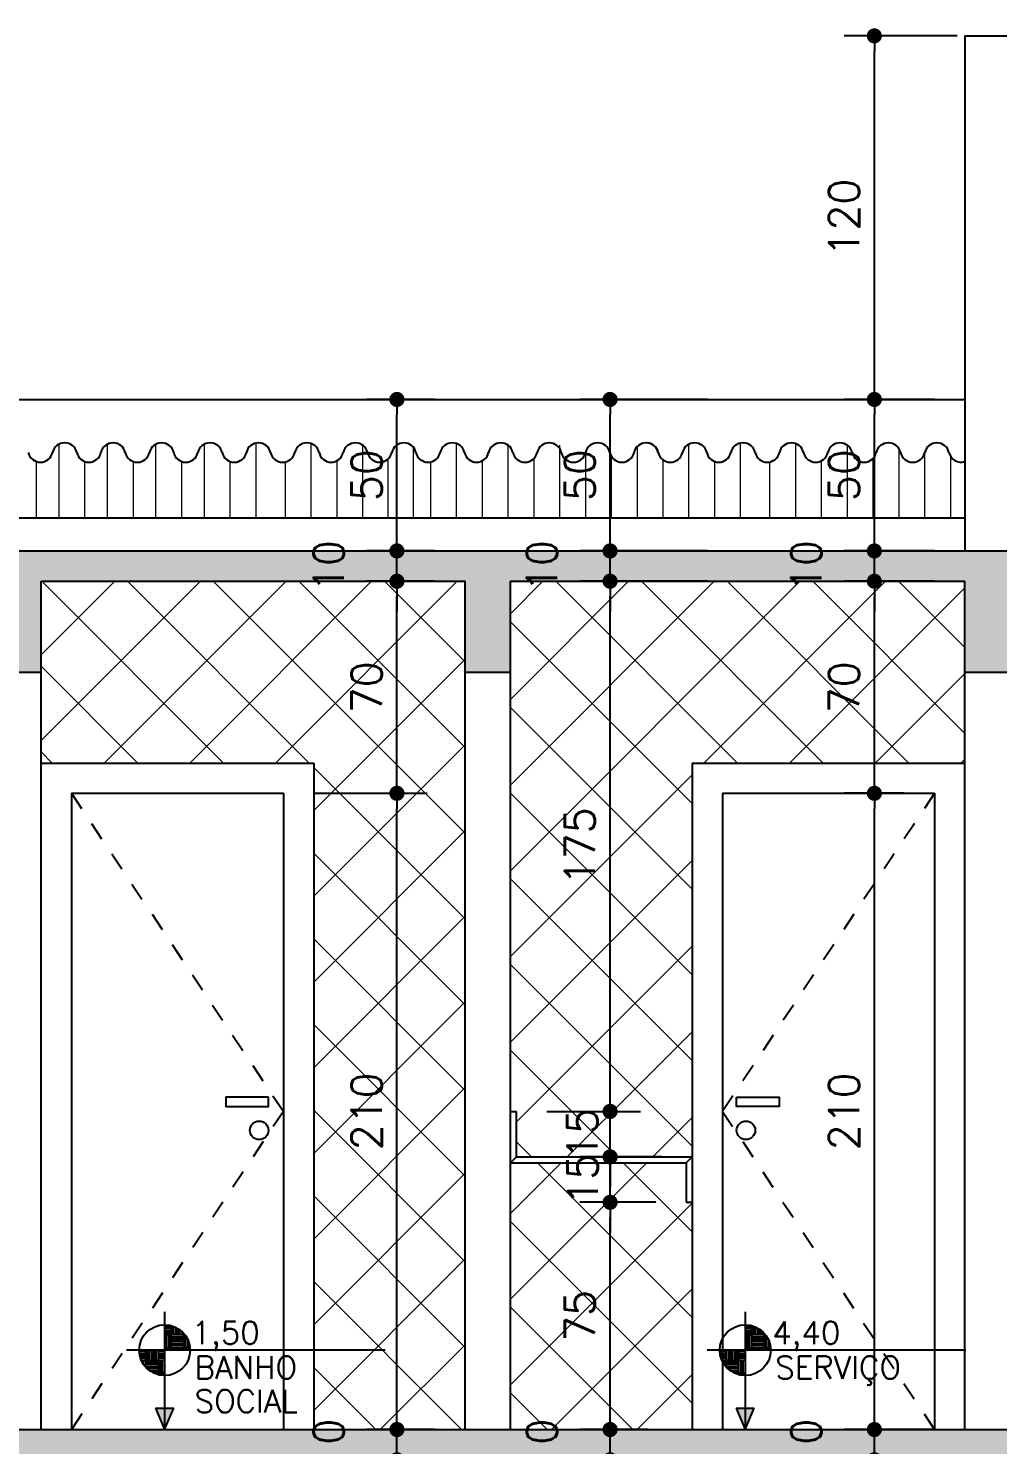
# Model space of a CAD drawing. Header units: inches. Extents: x 580771 to 672494, y 7715997 to 7829530.
# Drawn here: x 652888 to 653208.1, y 7718267 to 7718734.5 of the extents above; entities that cross this region are included whole.
import ezdxf

# ---------------------------------------------------------------- set-up
doc = ezdxf.new("R2010")
doc.units = ezdxf.units.IN
doc.header["$MEASUREMENT"] = 0
doc.header["$PDMODE"] = 2
doc.linetypes.add('CACHE', pattern=[0.24, 0.12, -0.12])
doc.layers.add('ARQ-01', color=1, linetype='Continuous', lineweight=13)
doc.layers.add('COTAS', color=7, linetype='Continuous', lineweight=0)
for name, color, linetype in [('BAN', 2, 'Continuous'), ('Block1', 1, 'Continuous'), ('NIVEL', 2, 'Continuous'), ('P01', 1, 'Continuous'), ('P06', 6, 'Continuous'), ('parede', 6, 'Continuous')]:
    doc.layers.add(name, color=color, linetype=linetype)
doc.styles.add('R80E50', font='romans.shx', dxfattribs={"height": 10})
doc.styles.add('ROMANS', font='romans', dxfattribs={"height": 0.2})
doc.dimstyles.new('ARQ50', dxfattribs={"dimscale": 50, "dimtxt": 10, "dimasz": 0.1, "dimexe": 0.2, "dimexo": 0.2, "dimgap": 0.1, "dimtad": 1, "dimdec": 0, "dimzin": 12, "dimdsep": 46, "dimtxsty": 'R80E50', "dimblk1": 'DOT', "dimblk2": 'DOT', "dimsah": 1, "dimcen": 0.4, "dimclrd": 15, "dimclre": 15, "dimclrt": 3, "dimadec": 0, "dimazin": 0, "dimtfac": 1, "dimtdec": 0, "dimtmove": 2, "dimatfit": 3, "dimldrblk": 'DOT', "dimfxl": 0.2, "dimtolj": 1, "dimtzin": 12, "dimarcsym": 0})
pattern_1 = [(50, (-17503.419, -35013.211), (14.345203652, -1.2550427), [1.5, -16.5]), (355, (-17503.419, -35013.211), (-2.775026672, 15.043842674), [1.2, -13.2]), (100.45144446, (-17502.223, -35013.316), (11.570176935, 13.78879982), [1.27480384, -14.02284224]), (46.1842, (-17503.419, -35009.211), (21.344826613, -3.310385616), [2.25, -24.75]), (96.6356355, (-17501.64, -35009.487), (18.693238913, 19.482372015), [1.91220684, -21.0342752]), (351.184164, (-17503.419, -35009.211), (18.6932389, 19.482372005), [1.8, -19.80000002]), (21, (-17501.419, -35010.211), (11.938141042, -8.052377813), [1.5, -16.5]), (326, (-17501.419, -35010.211), (4.866306638, 14.5030009), [1.2, -13.2]), (71.45144474, (-17500.424, -35010.882), (16.804447535, 6.450623056), [1.2748038, -14.02284224]), (37.5, (-17503.4187, -35013.2113), (0.2431971063, 6.6578770766), [0, -13.04, 0, -13.4, 0, -13.25]), (7.5, (-17503.419, -35013.211), (5.261390749, 7.8882342376), [0, -7.64, 0, -12.74, 0, -5.05]), (327.5, (-17507.8787, -35013.2113), (10.6764487234, -0.4510974347), [0, -5, 0, -15.6, 0, -20.7]), (317.5, (-17509.879, -35013.211), (11.663723387, 2.002099647), [0, -6.5, 0, -10.36, 0, -14.7])]
pattern_2 = [(45, (-17503.419, -35013.211), (-14.142135624, 14.142135624), []), (135, (-17503.419, -35013.211), (-14.142135624, -14.142135624), [])]

# ---------------------------------------------------------------- blocks, each defined once
blk = doc.blocks.new('*X32')
at = {"color": 0}
for p, q in [((-1683.05, 3892), (-1680, 3892)), ((-1683.05, 3891), (-1680, 3891)), ((-1683.05, 3890), (-1680, 3890)), ((-1683.05, 3889), (-1680, 3889)), ((-1683.05, 3888), (-1680, 3888)), ((-1683, 3882), (-1683, 3888)), ((-1682, 3882), (-1682, 3888)), ((-1681, 3882), (-1681, 3888)), ((-1680, 3888), (-1680, 3892.29)), ((-1680, 3882), (-1680, 3888)), ((-1680, 3888), (-1674, 3888)), ((-1680, 3887), (-1674, 3887)), ((-1679, 3888), (-1679, 3891.98)), ((-1678, 3888), (-1678, 3891.57)), ((-1677, 3888), (-1677, 3891.05)), ((-1676, 3888), (-1676, 3890.4)), ((-1675, 3888), (-1675, 3889.59)), ((-1674, 3888), (-1674, 3888.57)), ((-1674, 3882), (-1674, 3888)), ((-1674, 3888), (-1673.54, 3888)), ((-1673, 3882), (-1673, 3887.24)), ((-1692, 3876), (-1692, 3880.69)), ((-1691, 3876), (-1691, 3880.69)), ((-1690, 3876), (-1690, 3880.69)), ((-1689, 3876), (-1689, 3880.69)), ((-1688, 3876), (-1688, 3880.69)), ((-1687, 3876), (-1687, 3880.69)), ((-1686, 3876), (-1686, 3880.69)), ((-1683.05, 3882), (-1680, 3882)), ((-1683.05, 3881), (-1680, 3881)), ((-1680, 3886), (-1674, 3886)), ((-1680, 3885), (-1674, 3885)), ((-1680, 3884), (-1674, 3884)), ((-1680, 3883), (-1674, 3883)), ((-1680, 3880.69), (-1680, 3882)), ((-1680, 3882), (-1674, 3882)), ((-1679, 3880.69), (-1679, 3882)), ((-1678, 3880.69), (-1678, 3882)), ((-1677, 3880.69), (-1677, 3882)), ((-1676, 3880.69), (-1676, 3882)), ((-1675, 3880.69), (-1675, 3882)), ((-1674, 3880.69), (-1674, 3882)), ((-1674, 3882), (-1671.12, 3882)), ((-1674, 3881), (-1671.05, 3881)), ((-1672, 3882), (-1672, 3885.37)), ((-1695.03, 3880), (-1692, 3880)), ((-1694.93, 3879), (-1692, 3879)), ((-1694.74, 3878), (-1692, 3878)), ((-1694.47, 3877), (-1692, 3877)), ((-1694.1, 3876), (-1692, 3876)), ((-1694, 3875.78), (-1694, 3876)), ((-1693, 3873.98), (-1693, 3876)), ((-1692, 3872.69), (-1692, 3876)), ((-1692, 3876), (-1686, 3876)), ((-1692, 3875), (-1686, 3875)), ((-1692, 3874), (-1686, 3874)), ((-1686, 3880), (-1683.05, 3880)), ((-1686, 3879), (-1683.05, 3879)), ((-1686, 3878), (-1683.05, 3878)), ((-1686, 3877), (-1683.05, 3877)), ((-1686, 3870), (-1686, 3876)), ((-1686, 3876), (-1683.05, 3876)), ((-1685, 3870), (-1685, 3876)), ((-1684, 3870), (-1684, 3876)), ((-1692, 3873), (-1686, 3873)), ((-1691.33, 3872), (-1686, 3872)), ((-1690.13, 3871), (-1686, 3871)), ((-1688.51, 3870), (-1686, 3870)), ((-1688, 3869.76), (-1688, 3870)), ((-1687, 3869.36), (-1687, 3870)), ((-1686, 3869.06), (-1686, 3870)), ((-1686, 3870), (-1683.05, 3870)), ((-1685.77, 3869), (-1683.05, 3869))]:
    blk.add_line(p, q, dxfattribs=at)
blk = doc.blocks.new('nível corte')
at = {"layer": 'NIVEL', "color": 2, "linetype": 'Continuous'}
for p, q in [((172038.46, 10236.15), (172038.46, 10197.35)), ((172111.26, 10223.55), (172025.86, 10223.55)), ((172035.46, 10204.35), (172038.46, 10197.35)), ((172035.46, 10204.35), (172041.46, 10204.35)), ((172038.46, 10197.35), (172041.46, 10204.35))]:
    blk.add_line(p, q, dxfattribs=at)
blk.add_circle((172038.46, 10223.55), 8.4, dxfattribs=at)
blk.add_solid([(172035.46, 10204.35), (172038.46, 10197.35), (172041.46, 10204.35), (172038.46, 10197.35)], dxfattribs=at)
at = {"layer": 'NIVEL', "color": 1, "linetype": 'Continuous', "xscale": 0.7000000000116415, "yscale": 0.7000000000116415, "zscale": 0.7000000000116415}
blk.add_blockref('*X32', (173216.6, 7507.07), dxfattribs=at)
blk = doc.blocks.new('_DOT')
at = {"color": 0, "linetype": 'ByBlock'}
blk.add_line((-0.5, 0), (-1, 0), dxfattribs=at)
at = {"color": 0, "linetype": 'ByBlock', "const_width": 0.5}
blk.add_lwpolyline([(-0.25, 0, 1), (0.25, 0, 1)], format="xyb", close=True, dxfattribs=at)
blk = doc.blocks.new('*D417')
at = {"layer": 'Defpoints', "color": 0, "transparency": 16777216}
for p in [(653009.76, 7718271.97), (653032.27, 7718271.97), (653032.27, 7718261.97)]:
    blk.add_point(p, dxfattribs=at)
at = {"layer": 'parede', "color": 15, "lineweight": -2, "transparency": 16777216}
for p, q in [((653009.76, 7718276.97), (653009.76, 7718281.97)), ((653022.27, 7718271.97), (652999.76, 7718271.97)), ((653009.76, 7718261.97), (653009.76, 7718271.97)), ((653022.27, 7718261.97), (652999.76, 7718261.97)), ((653009.76, 7718256.97), (653009.76, 7718251.97))]:
    blk.add_line(p, q, dxfattribs=at)
at = {"layer": 'parede', "color": 15, "lineweight": -2, "transparency": 16777216, "xscale": 5, "yscale": 5, "zscale": 5}
for p, rotation in [((653009.76, 7718271.97), 270), ((653009.76, 7718261.97), 90)]:
    blk.add_blockref('_DOT', p, dxfattribs=dict(at, rotation=rotation))
at = {"layer": 'parede', "color": 3, "transparency": 16777216, "insert": (652987.26, 7718266.97), "char_height": 10, "attachment_point": 5, "rotation": 90, "style": 'R80E50'}
blk.add_mtext('\\A1;10', dxfattribs=at)
blk = doc.blocks.new('*D418')
at = {"layer": 'Defpoints', "color": 0, "transparency": 16777216}
for p in [(652972.27, 7718481.97), (653009.76, 7718481.97), (653032.27, 7718271.97)]:
    blk.add_point(p, dxfattribs=at)
at = {"layer": 'parede', "color": 15, "lineweight": -2, "transparency": 16777216}
for p, q in [((652982.27, 7718481.97), (653019.76, 7718481.97)), ((653009.76, 7718276.97), (653009.76, 7718476.97)), ((653022.27, 7718271.97), (652999.76, 7718271.97))]:
    blk.add_line(p, q, dxfattribs=at)
at = {"layer": 'parede', "color": 15, "lineweight": -2, "transparency": 16777216, "xscale": 5, "yscale": 5, "zscale": 5}
for p, rotation in [((653009.76, 7718481.97), 90), ((653009.76, 7718271.97), 270)]:
    blk.add_blockref('_DOT', p, dxfattribs=dict(at, rotation=rotation))
at = {"layer": 'parede', "color": 3, "transparency": 16777216, "insert": (652999.76, 7718376.97), "char_height": 10, "attachment_point": 5, "rotation": 90, "style": 'R80E50'}
blk.add_mtext('\\A1;210', dxfattribs=at)
blk = doc.blocks.new('*D419')
at = {"layer": 'Defpoints', "color": 0, "transparency": 16777216}
for p in [(653009.76, 7718551.97), (653032.27, 7718551.97), (652972.27, 7718481.97)]:
    blk.add_point(p, dxfattribs=at)
at = {"layer": 'parede', "color": 15, "lineweight": -2, "transparency": 16777216}
for p, q in [((653022.27, 7718551.97), (652999.76, 7718551.97)), ((653009.76, 7718486.97), (653009.76, 7718546.97)), ((652982.27, 7718481.97), (653019.76, 7718481.97))]:
    blk.add_line(p, q, dxfattribs=at)
at = {"layer": 'parede', "color": 15, "lineweight": -2, "transparency": 16777216, "xscale": 5, "yscale": 5, "zscale": 5}
for p, rotation in [((653009.76, 7718551.97), 90), ((653009.76, 7718481.97), 270)]:
    blk.add_blockref('_DOT', p, dxfattribs=dict(at, rotation=rotation))
at = {"layer": 'parede', "color": 3, "transparency": 16777216, "insert": (652999.76, 7718516.97), "char_height": 10, "attachment_point": 5, "rotation": 90, "style": 'R80E50'}
blk.add_mtext('\\A1;70', dxfattribs=at)
blk = doc.blocks.new('*D420')
at = {"layer": 'Defpoints', "color": 0, "transparency": 16777216}
for p in [(653009.76, 7718561.97), (653032.27, 7718561.97), (653032.27, 7718551.97)]:
    blk.add_point(p, dxfattribs=at)
at = {"layer": 'parede', "color": 15, "lineweight": -2, "transparency": 16777216}
for p, q in [((653009.76, 7718566.97), (653009.76, 7718571.97)), ((653022.27, 7718561.97), (652999.76, 7718561.97)), ((653009.76, 7718551.97), (653009.76, 7718561.97)), ((653022.27, 7718551.97), (652999.76, 7718551.97)), ((653009.76, 7718546.97), (653009.76, 7718541.97))]:
    blk.add_line(p, q, dxfattribs=at)
at = {"layer": 'parede', "color": 15, "lineweight": -2, "transparency": 16777216, "xscale": 5, "yscale": 5, "zscale": 5}
for p, rotation in [((653009.76, 7718561.97), 270), ((653009.76, 7718551.97), 90)]:
    blk.add_blockref('_DOT', p, dxfattribs=dict(at, rotation=rotation))
at = {"layer": 'parede', "color": 3, "transparency": 16777216, "insert": (652987.26, 7718556.97), "char_height": 10, "attachment_point": 5, "rotation": 90, "style": 'R80E50'}
blk.add_mtext('\\A1;10', dxfattribs=at)
blk = doc.blocks.new('*D421')
at = {"layer": 'Defpoints', "color": 0, "transparency": 16777216}
for p in [(653009.76, 7718611.97), (653032.27, 7718611.97), (653032.27, 7718561.97)]:
    blk.add_point(p, dxfattribs=at)
at = {"layer": 'parede', "color": 15, "lineweight": -2, "transparency": 16777216}
for p, q in [((653022.27, 7718611.97), (652999.76, 7718611.97)), ((653009.76, 7718566.97), (653009.76, 7718606.97)), ((653022.27, 7718561.97), (652999.76, 7718561.97))]:
    blk.add_line(p, q, dxfattribs=at)
at = {"layer": 'parede', "color": 15, "lineweight": -2, "transparency": 16777216, "xscale": 5, "yscale": 5, "zscale": 5}
for p, rotation in [((653009.76, 7718611.97), 90), ((653009.76, 7718561.97), 270)]:
    blk.add_blockref('_DOT', p, dxfattribs=dict(at, rotation=rotation))
at = {"layer": 'parede', "color": 3, "transparency": 16777216, "insert": (652999.76, 7718586.97), "char_height": 10, "attachment_point": 5, "rotation": 90, "style": 'R80E50'}
blk.add_mtext('\\A1;50', dxfattribs=at)
blk = doc.blocks.new('*D426')
at = {"layer": 'Defpoints', "color": 0, "transparency": 16777216}
for p in [(653080.15, 7718271.97), (653102.65, 7718271.97), (653102.65, 7718261.97)]:
    blk.add_point(p, dxfattribs=at)
at = {"layer": 'parede', "color": 15, "lineweight": -2, "transparency": 16777216}
for p, q in [((653080.15, 7718276.97), (653080.15, 7718281.97)), ((653092.65, 7718271.97), (653070.15, 7718271.97)), ((653080.15, 7718261.97), (653080.15, 7718271.97)), ((653092.65, 7718261.97), (653070.15, 7718261.97)), ((653080.15, 7718256.97), (653080.15, 7718251.97))]:
    blk.add_line(p, q, dxfattribs=at)
at = {"layer": 'parede', "color": 15, "lineweight": -2, "transparency": 16777216, "xscale": 5, "yscale": 5, "zscale": 5}
for p, rotation in [((653080.15, 7718271.97), 270), ((653080.15, 7718261.97), 90)]:
    blk.add_blockref('_DOT', p, dxfattribs=dict(at, rotation=rotation))
at = {"layer": 'parede', "color": 3, "transparency": 16777216, "insert": (653057.65, 7718266.97), "char_height": 10, "attachment_point": 5, "rotation": 90, "style": 'R80E50'}
blk.add_mtext('\\A1;10', dxfattribs=at)
blk = doc.blocks.new('*D427')
at = {"layer": 'Defpoints', "color": 0, "transparency": 16777216}
for p in [(653080.15, 7718346.97), (653105.27, 7718346.97), (653102.65, 7718271.97)]:
    blk.add_point(p, dxfattribs=at)
at = {"layer": 'parede', "color": 15, "lineweight": -2, "transparency": 16777216}
for p, q in [((653095.27, 7718346.97), (653070.15, 7718346.97)), ((653080.15, 7718276.97), (653080.15, 7718341.97)), ((653092.65, 7718271.97), (653070.15, 7718271.97))]:
    blk.add_line(p, q, dxfattribs=at)
at = {"layer": 'parede', "color": 15, "lineweight": -2, "transparency": 16777216, "xscale": 5, "yscale": 5, "zscale": 5}
for p, rotation in [((653080.15, 7718346.97), 90), ((653080.15, 7718271.97), 270)]:
    blk.add_blockref('_DOT', p, dxfattribs=dict(at, rotation=rotation))
at = {"layer": 'parede', "color": 3, "transparency": 16777216, "insert": (653070.15, 7718309.47), "char_height": 10, "attachment_point": 5, "rotation": 90, "style": 'R80E50'}
blk.add_mtext('\\A1;75', dxfattribs=at)
blk = doc.blocks.new('*D428')
at = {"layer": 'Defpoints', "color": 0, "transparency": 16777216}
for p in [(653080.15, 7718361.97), (653107.27, 7718361.97), (653105.27, 7718346.97)]:
    blk.add_point(p, dxfattribs=at)
at = {"layer": 'parede', "color": 15, "lineweight": -2, "transparency": 16777216}
for p, q in [((653080.15, 7718366.97), (653080.15, 7718371.97)), ((653097.27, 7718361.97), (653070.15, 7718361.97)), ((653080.15, 7718346.97), (653080.15, 7718361.97)), ((653095.27, 7718346.97), (653070.15, 7718346.97)), ((653080.15, 7718341.97), (653080.15, 7718336.97))]:
    blk.add_line(p, q, dxfattribs=at)
at = {"layer": 'parede', "color": 15, "lineweight": -2, "transparency": 16777216, "xscale": 5, "yscale": 5, "zscale": 5}
for p, rotation in [((653080.15, 7718361.97), 270), ((653080.15, 7718346.97), 90)]:
    blk.add_blockref('_DOT', p, dxfattribs=dict(at, rotation=rotation))
at = {"layer": 'parede', "color": 3, "transparency": 16777216, "insert": (653071.06, 7718354.47), "char_height": 10, "attachment_point": 5, "rotation": 90, "style": 'R80E50'}
blk.add_mtext('\\A1;15', dxfattribs=at)
blk = doc.blocks.new('*D429')
at = {"layer": 'Defpoints', "color": 0, "transparency": 16777216}
for p in [(653049.27, 7718376.97), (653080.15, 7718376.97), (653107.27, 7718361.97)]:
    blk.add_point(p, dxfattribs=at)
at = {"layer": 'parede', "color": 15, "lineweight": -2, "transparency": 16777216}
for p, q in [((653080.15, 7718381.97), (653080.15, 7718386.97)), ((653059.27, 7718376.97), (653090.15, 7718376.97)), ((653080.15, 7718361.97), (653080.15, 7718376.97)), ((653097.27, 7718361.97), (653070.15, 7718361.97)), ((653080.15, 7718356.97), (653080.15, 7718351.97))]:
    blk.add_line(p, q, dxfattribs=at)
at = {"layer": 'parede', "color": 15, "lineweight": -2, "transparency": 16777216, "xscale": 5, "yscale": 5, "zscale": 5}
for p, rotation in [((653080.15, 7718376.97), 270), ((653080.15, 7718361.97), 90)]:
    blk.add_blockref('_DOT', p, dxfattribs=dict(at, rotation=rotation))
at = {"layer": 'parede', "color": 3, "transparency": 16777216, "insert": (653070.98, 7718369.47), "char_height": 10, "attachment_point": 5, "rotation": 90, "style": 'R80E50'}
blk.add_mtext('\\A1;15', dxfattribs=at)
blk = doc.blocks.new('*D430')
at = {"layer": 'Defpoints', "color": 0, "transparency": 16777216}
for p in [(653080.15, 7718551.97), (653122.27, 7718551.97), (653049.27, 7718376.97)]:
    blk.add_point(p, dxfattribs=at)
at = {"layer": 'parede', "color": 15, "lineweight": -2, "transparency": 16777216}
for p, q in [((653112.27, 7718551.97), (653070.15, 7718551.97)), ((653080.15, 7718381.97), (653080.15, 7718546.97)), ((653059.27, 7718376.97), (653090.15, 7718376.97))]:
    blk.add_line(p, q, dxfattribs=at)
at = {"layer": 'parede', "color": 15, "lineweight": -2, "transparency": 16777216, "xscale": 5, "yscale": 5, "zscale": 5}
for p, rotation in [((653080.15, 7718551.97), 90), ((653080.15, 7718376.97), 270)]:
    blk.add_blockref('_DOT', p, dxfattribs=dict(at, rotation=rotation))
at = {"layer": 'parede', "color": 3, "transparency": 16777216, "insert": (653070.15, 7718464.47), "char_height": 10, "attachment_point": 5, "rotation": 90, "style": 'R80E50'}
blk.add_mtext('\\A1;175', dxfattribs=at)
blk = doc.blocks.new('*D431')
at = {"layer": 'Defpoints', "color": 0, "transparency": 16777216}
for p in [(653080.15, 7718561.97), (653122.27, 7718561.97), (653122.27, 7718551.97)]:
    blk.add_point(p, dxfattribs=at)
at = {"layer": 'parede', "color": 15, "lineweight": -2, "transparency": 16777216}
for p, q in [((653080.15, 7718566.97), (653080.15, 7718571.97)), ((653112.27, 7718561.97), (653070.15, 7718561.97)), ((653080.15, 7718551.97), (653080.15, 7718561.97)), ((653112.27, 7718551.97), (653070.15, 7718551.97)), ((653080.15, 7718546.97), (653080.15, 7718541.97))]:
    blk.add_line(p, q, dxfattribs=at)
at = {"layer": 'parede', "color": 15, "lineweight": -2, "transparency": 16777216, "xscale": 5, "yscale": 5, "zscale": 5}
for p, rotation in [((653080.15, 7718561.97), 270), ((653080.15, 7718551.97), 90)]:
    blk.add_blockref('_DOT', p, dxfattribs=dict(at, rotation=rotation))
at = {"layer": 'parede', "color": 3, "transparency": 16777216, "insert": (653057.65, 7718556.97), "char_height": 10, "attachment_point": 5, "rotation": 90, "style": 'R80E50'}
blk.add_mtext('\\A1;10', dxfattribs=at)
blk = doc.blocks.new('*D432')
at = {"layer": 'Defpoints', "color": 0, "transparency": 16777216}
for p in [(653080.15, 7718611.97), (653122.27, 7718611.97), (653122.27, 7718561.97)]:
    blk.add_point(p, dxfattribs=at)
at = {"layer": 'parede', "color": 15, "lineweight": -2, "transparency": 16777216}
for p, q in [((653112.27, 7718611.97), (653070.15, 7718611.97)), ((653080.15, 7718566.97), (653080.15, 7718606.97)), ((653112.27, 7718561.97), (653070.15, 7718561.97))]:
    blk.add_line(p, q, dxfattribs=at)
at = {"layer": 'parede', "color": 15, "lineweight": -2, "transparency": 16777216, "xscale": 5, "yscale": 5, "zscale": 5}
for p, rotation in [((653080.15, 7718611.97), 90), ((653080.15, 7718561.97), 270)]:
    blk.add_blockref('_DOT', p, dxfattribs=dict(at, rotation=rotation))
at = {"layer": 'parede', "color": 3, "transparency": 16777216, "insert": (653070.15, 7718586.97), "char_height": 10, "attachment_point": 5, "rotation": 90, "style": 'R80E50'}
blk.add_mtext('\\A1;50', dxfattribs=at)
blk = doc.blocks.new('*D435')
at = {"layer": 'Defpoints', "color": 0, "transparency": 16777216}
for p in [(653167.42, 7718271.97), (653197.27, 7718271.97), (653197.27, 7718261.97)]:
    blk.add_point(p, dxfattribs=at)
at = {"layer": 'parede', "color": 15, "lineweight": -2, "transparency": 16777216}
for p, q in [((653167.42, 7718276.97), (653167.42, 7718281.97)), ((653187.27, 7718271.97), (653157.42, 7718271.97)), ((653167.42, 7718261.97), (653167.42, 7718271.97)), ((653187.27, 7718261.97), (653157.42, 7718261.97)), ((653167.42, 7718256.97), (653167.42, 7718251.97))]:
    blk.add_line(p, q, dxfattribs=at)
at = {"layer": 'parede', "color": 15, "lineweight": -2, "transparency": 16777216, "xscale": 5, "yscale": 5, "zscale": 5}
for p, rotation in [((653167.42, 7718271.97), 270), ((653167.42, 7718261.97), 90)]:
    blk.add_blockref('_DOT', p, dxfattribs=dict(at, rotation=rotation))
at = {"layer": 'parede', "color": 3, "transparency": 16777216, "insert": (653144.92, 7718266.97), "char_height": 10, "attachment_point": 5, "rotation": 90, "style": 'R80E50'}
blk.add_mtext('\\A1;10', dxfattribs=at)
blk = doc.blocks.new('*D436')
at = {"layer": 'Defpoints', "color": 0, "transparency": 16777216}
for p in [(653167.42, 7718481.97), (653187.27, 7718481.97), (653197.27, 7718271.97)]:
    blk.add_point(p, dxfattribs=at)
at = {"layer": 'parede', "color": 15, "lineweight": -2, "transparency": 16777216}
for p, q in [((653177.27, 7718481.97), (653157.42, 7718481.97)), ((653167.42, 7718276.97), (653167.42, 7718476.97)), ((653187.27, 7718271.97), (653157.42, 7718271.97))]:
    blk.add_line(p, q, dxfattribs=at)
at = {"layer": 'parede', "color": 15, "lineweight": -2, "transparency": 16777216, "xscale": 5, "yscale": 5, "zscale": 5}
for p, rotation in [((653167.42, 7718481.97), 90), ((653167.42, 7718271.97), 270)]:
    blk.add_blockref('_DOT', p, dxfattribs=dict(at, rotation=rotation))
at = {"layer": 'parede', "color": 3, "transparency": 16777216, "insert": (653157.42, 7718376.97), "char_height": 10, "attachment_point": 5, "rotation": 90, "style": 'R80E50'}
blk.add_mtext('\\A1;210', dxfattribs=at)
blk = doc.blocks.new('*D437')
at = {"layer": 'Defpoints', "color": 0, "transparency": 16777216}
for p in [(653167.42, 7718551.97), (653197.27, 7718551.97), (653187.27, 7718481.97)]:
    blk.add_point(p, dxfattribs=at)
at = {"layer": 'parede', "color": 15, "lineweight": -2, "transparency": 16777216}
for p, q in [((653187.27, 7718551.97), (653157.42, 7718551.97)), ((653167.42, 7718486.97), (653167.42, 7718546.97)), ((653177.27, 7718481.97), (653157.42, 7718481.97))]:
    blk.add_line(p, q, dxfattribs=at)
at = {"layer": 'parede', "color": 15, "lineweight": -2, "transparency": 16777216, "xscale": 5, "yscale": 5, "zscale": 5}
for p, rotation in [((653167.42, 7718551.97), 90), ((653167.42, 7718481.97), 270)]:
    blk.add_blockref('_DOT', p, dxfattribs=dict(at, rotation=rotation))
at = {"layer": 'parede', "color": 3, "transparency": 16777216, "insert": (653157.42, 7718516.97), "char_height": 10, "attachment_point": 5, "rotation": 90, "style": 'R80E50'}
blk.add_mtext('\\A1;70', dxfattribs=at)
blk = doc.blocks.new('*D438')
at = {"layer": 'Defpoints', "color": 0, "transparency": 16777216}
for p in [(653167.42, 7718561.97), (653197.27, 7718561.97), (653197.27, 7718551.97)]:
    blk.add_point(p, dxfattribs=at)
at = {"layer": 'parede', "color": 15, "lineweight": -2, "transparency": 16777216}
for p, q in [((653167.42, 7718566.97), (653167.42, 7718571.97)), ((653187.27, 7718561.97), (653157.42, 7718561.97)), ((653167.42, 7718551.97), (653167.42, 7718561.97)), ((653187.27, 7718551.97), (653157.42, 7718551.97)), ((653167.42, 7718546.97), (653167.42, 7718541.97))]:
    blk.add_line(p, q, dxfattribs=at)
at = {"layer": 'parede', "color": 15, "lineweight": -2, "transparency": 16777216, "xscale": 5, "yscale": 5, "zscale": 5}
for p, rotation in [((653167.42, 7718561.97), 270), ((653167.42, 7718551.97), 90)]:
    blk.add_blockref('_DOT', p, dxfattribs=dict(at, rotation=rotation))
at = {"layer": 'parede', "color": 3, "transparency": 16777216, "insert": (653144.92, 7718556.97), "char_height": 10, "attachment_point": 5, "rotation": 90, "style": 'R80E50'}
blk.add_mtext('\\A1;10', dxfattribs=at)
blk = doc.blocks.new('*D439')
at = {"layer": 'Defpoints', "color": 0, "transparency": 16777216}
for p in [(653167.42, 7718611.97), (653197.27, 7718611.97), (653197.27, 7718561.97)]:
    blk.add_point(p, dxfattribs=at)
at = {"layer": 'parede', "color": 15, "lineweight": -2, "transparency": 16777216}
for p, q in [((653187.27, 7718611.97), (653157.42, 7718611.97)), ((653167.42, 7718566.97), (653167.42, 7718606.97)), ((653187.27, 7718561.97), (653157.42, 7718561.97))]:
    blk.add_line(p, q, dxfattribs=at)
at = {"layer": 'parede', "color": 15, "lineweight": -2, "transparency": 16777216, "xscale": 5, "yscale": 5, "zscale": 5}
for p, rotation in [((653167.42, 7718611.97), 90), ((653167.42, 7718561.97), 270)]:
    blk.add_blockref('_DOT', p, dxfattribs=dict(at, rotation=rotation))
at = {"layer": 'parede', "color": 3, "transparency": 16777216, "insert": (653157.42, 7718586.97), "char_height": 10, "attachment_point": 5, "rotation": 90, "style": 'R80E50'}
blk.add_mtext('\\A1;50', dxfattribs=at)
blk = doc.blocks.new('*D390')
at = {"layer": 'Defpoints', "color": 0, "transparency": 16777216}
for p in [(653167.42, 7718731.97), (653204.77, 7718731.97), (653197.27, 7718611.97)]:
    blk.add_point(p, dxfattribs=at)
at = {"layer": 'parede', "color": 15, "lineweight": -2, "transparency": 16777216}
for p, q in [((653194.77, 7718731.97), (653157.42, 7718731.97)), ((653167.42, 7718616.97), (653167.42, 7718726.97)), ((653187.27, 7718611.97), (653157.42, 7718611.97))]:
    blk.add_line(p, q, dxfattribs=at)
at = {"layer": 'parede', "color": 15, "lineweight": -2, "transparency": 16777216, "xscale": 5, "yscale": 5, "zscale": 5}
for p, rotation in [((653167.42, 7718731.97), 90), ((653167.42, 7718611.97), 270)]:
    blk.add_blockref('_DOT', p, dxfattribs=dict(at, rotation=rotation))
at = {"layer": 'parede', "color": 3, "transparency": 16777216, "insert": (653157.42, 7718671.97), "char_height": 10, "attachment_point": 5, "rotation": 90, "style": 'R80E50'}
blk.add_mtext('\\A1;120', dxfattribs=at)

msp = doc.modelspace()

# ---------------------------------------------------------------- hatches: boundary and pattern name
at = {"layer": 'ARQ-01'}
h = msp.add_hatch(dxfattribs=at)
h.set_pattern_fill('_USER', color=256, scale=20, angle=45, style=0, double=1, pattern_type=0)
h.set_pattern_definition(pattern_2)
h.paths.add_polyline_path([(653032.269, 7718551.969), (652892.269, 7718551.969), (652892.269, 7718491.969), (652982.269, 7718491.969), (652982.269, 7718271.969), (653032.269, 7718271.969)])
h.paths.add_polyline_path([(652994.761, 7718257.088), (652994.761, 7718276.85), (652979.761, 7718276.85), (652979.761, 7718257.088)], flags=9)
h.paths.add_polyline_path([(653007.261, 7718361.612), (653007.261, 7718392.326), (652992.261, 7718392.326), (652992.261, 7718361.612)], flags=24)
h.paths.add_polyline_path([(653007.261, 7718506.374), (653007.261, 7718527.564), (652992.261, 7718527.564), (652992.261, 7718506.374)], flags=24)
h.paths.add_polyline_path([(652994.761, 7718547.088), (652994.761, 7718566.85), (652979.761, 7718566.85), (652979.761, 7718547.088)], flags=9)
h = msp.add_hatch(dxfattribs=at)
h.set_pattern_fill('_USER', color=256, scale=20, angle=45, style=0, double=1, pattern_type=0)
h.set_pattern_definition(pattern_2)
h.paths.add_polyline_path([(653095.949, 7717999.778, -0.4142136), (653087.549, 7718008.178, -1), (653104.349, 7718008.178), (653107.269, 7718008.178), (653107.269, 7718056.969), (653105.269, 7718056.969), (653105.269, 7718069.969), (653047.269, 7718069.969), (653047.269, 7717981.969), (653095.949, 7717981.969), (653092.949, 7717988.969), (653095.949, 7717988.969)])
h.paths.add_polyline_path([(653197.269, 7718261.969), (653047.269, 7718261.969), (653047.269, 7718097.172), (653107.269, 7718092.386), (653107.269, 7718201.969), (653197.269, 7718201.969)])
h.paths.add_polyline_path([(653107.269, 7718092.386), (653047.269, 7718097.172), (653047.269, 7718086.969), (653049.269, 7718086.969), (653049.269, 7718071.969), (653107.269, 7718071.969)])
h.paths.add_polyline_path([(653107.269, 7718346.969), (653105.269, 7718346.969), (653105.269, 7718359.969), (653047.269, 7718359.969), (653047.269, 7718271.969), (653107.269, 7718271.969)])
h.paths.add_polyline_path([(653107.269, 7718491.969), (653197.269, 7718491.969), (653197.269, 7718551.969), (653047.269, 7718551.969), (653047.269, 7718376.969), (653049.269, 7718376.969), (653049.269, 7718361.969), (653107.269, 7718361.969)])
h.paths.add_polyline_path([(653077.648, 7718008.874), (653077.648, 7718030.064), (653062.648, 7718030.064), (653062.648, 7718008.874)], flags=24)
h.paths.add_polyline_path([(653079.54, 7718054.588), (653079.54, 7718074.35), (653064.54, 7718074.35), (653064.54, 7718054.588)], flags=9)
h.paths.add_polyline_path([(653104.751, 7718006.516), (653131.001, 7718006.516), (653131.001, 7718019.909), (653104.751, 7718019.909)], flags=9)
h.paths.add_polyline_path([(653077.648, 7718159.826), (653077.648, 7718189.112), (653062.648, 7718189.112), (653062.648, 7718159.826)], flags=24)
h.paths.add_polyline_path([(653065.148, 7718257.088), (653065.148, 7718276.85), (653050.148, 7718276.85), (653050.148, 7718257.088)], flags=9)
h.paths.add_polyline_path([(653164.92, 7718216.374), (653164.92, 7718237.564), (653149.92, 7718237.564), (653149.92, 7718216.374)], flags=24)
h.paths.add_polyline_path([(653152.42, 7718257.088), (653152.42, 7718276.85), (653137.42, 7718276.85), (653137.42, 7718257.088)], flags=9)
h.paths.add_polyline_path([(653079.989, 7718069.588), (653079.989, 7718089.35), (653064.989, 7718089.35), (653064.989, 7718069.588)], flags=9)
h.paths.add_polyline_path([(653077.648, 7718298.874), (653077.648, 7718320.064), (653062.648, 7718320.064), (653062.648, 7718298.874)], flags=24)
h.paths.add_polyline_path([(653078.563, 7718344.588), (653078.563, 7718364.35), (653063.563, 7718364.35), (653063.563, 7718344.588)], flags=9)
h.paths.add_polyline_path([(653078.484, 7718359.588), (653078.484, 7718379.35), (653063.484, 7718379.35), (653063.484, 7718359.588)], flags=9)
h.paths.add_polyline_path([(653077.648, 7718449.826), (653077.648, 7718479.112), (653062.648, 7718479.112), (653062.648, 7718449.826)], flags=24)
h.paths.add_polyline_path([(653065.148, 7718547.088), (653065.148, 7718566.85), (653050.148, 7718566.85), (653050.148, 7718547.088)], flags=9)
h.paths.add_polyline_path([(653164.92, 7718506.374), (653164.92, 7718527.564), (653149.92, 7718527.564), (653149.92, 7718506.374)], flags=24)
h.paths.add_polyline_path([(653152.42, 7718547.088), (653152.42, 7718566.85), (653137.42, 7718566.85), (653137.42, 7718547.088)], flags=9)
h = msp.add_hatch(dxfattribs=at)
h.set_pattern_fill('_USER', color=256, scale=20, angle=45, style=0, double=1, pattern_type=0)
h.set_pattern_definition(pattern_2)
h.paths.add_polyline_path([(653032.269, 7718261.969), (652892.269, 7718261.969), (652892.269, 7718201.969), (652982.269, 7718201.969), (652982.269, 7718102.357), (653032.269, 7718098.368)])
h.paths.add_polyline_path([(653032.269, 7718098.368), (652982.269, 7718102.357), (652982.269, 7717981.969), (653032.269, 7717981.969)])
h.paths.add_polyline_path([(653007.261, 7718216.374), (653007.261, 7718237.564), (652992.261, 7718237.564), (652992.261, 7718216.374)], flags=24)
h.paths.add_polyline_path([(652994.761, 7718257.088), (652994.761, 7718276.85), (652979.761, 7718276.85), (652979.761, 7718257.088)], flags=9)
h.paths.add_polyline_path([(653007.261, 7718071.612), (653007.261, 7718102.326), (652992.261, 7718102.326), (652992.261, 7718071.612)], flags=24)
at = {"layer": 'P01'}
h = msp.add_hatch(dxfattribs=at)
h.set_pattern_fill('AR-CONC', color=256, scale=2)
h.set_pattern_definition(pattern_1)
h.paths.add_polyline_path([(654892.269, 7718611.969), (654877.269, 7718611.969), (654877.269, 7718561.969), (651882.269, 7718561.969), (651882.269, 7718521.969), (651897.269, 7718521.969), (651897.269, 7718551.969), (652247.269, 7718551.969), (652247.269, 7718521.969), (652262.269, 7718521.969), (652262.269, 7718551.969), (652562.269, 7718551.969), (652562.269, 7718521.969), (652577.269, 7718521.969), (652577.269, 7718551.969), (652877.269, 7718551.969), (652877.269, 7718521.969), (652892.269, 7718521.969), (652892.269, 7718551.969), (653032.269, 7718551.969), (653032.269, 7718521.969), (653047.269, 7718521.969), (653047.269, 7718551.969), (653197.269, 7718551.969), (653197.269, 7718521.969), (653212.269, 7718521.969), (653212.269, 7718551.969), (654377.269, 7718551.969), (654377.269, 7718521.969), (654392.269, 7718521.969), (654392.269, 7718551.969), (654892.269, 7718551.969)])
h.paths.add_polyline_path([(652206.693, 7718547.088), (652206.693, 7718566.85), (652191.693, 7718566.85), (652191.693, 7718547.088)], flags=25)
h.paths.add_polyline_path([(652425.128, 7718547.088), (652425.128, 7718566.85), (652410.128, 7718566.85), (652410.128, 7718547.088)], flags=25)
h.paths.add_polyline_path([(652994.761, 7718547.088), (652994.761, 7718566.85), (652979.761, 7718566.85), (652979.761, 7718547.088)], flags=25)
h.paths.add_polyline_path([(653065.148, 7718547.088), (653065.148, 7718566.85), (653050.148, 7718566.85), (653050.148, 7718547.088)], flags=25)
h.paths.add_polyline_path([(653152.42, 7718547.088), (653152.42, 7718566.85), (653137.42, 7718566.85), (653137.42, 7718547.088)], flags=25)
h.paths.add_polyline_path([(653241.267, 7718547.088), (653241.267, 7718566.85), (653226.267, 7718566.85), (653226.267, 7718547.088)], flags=25)
h.paths.add_polyline_path([(653526.185, 7718547.088), (653526.185, 7718566.85), (653511.185, 7718566.85), (653511.185, 7718547.088)], flags=25)
h.paths.add_polyline_path([(653934.381, 7718547.088), (653934.381, 7718566.85), (653919.381, 7718566.85), (653919.381, 7718547.088)], flags=25)
h.paths.add_polyline_path([(654410.933, 7718547.088), (654410.933, 7718566.85), (654395.933, 7718566.85), (654395.933, 7718547.088)], flags=25)
h.paths.add_polyline_path([(654436.172, 7718547.088), (654436.172, 7718566.85), (654421.172, 7718566.85), (654421.172, 7718547.088)], flags=25)
h.paths.add_polyline_path([(654505.237, 7718547.088), (654505.237, 7718566.85), (654490.237, 7718566.85), (654490.237, 7718547.088)], flags=25)
h.paths.add_polyline_path([(654110.131, 7718547.088), (654110.131, 7718566.85), (654095.131, 7718566.85), (654095.131, 7718547.088)], flags=25)
h = msp.add_hatch(dxfattribs=at)
h.set_pattern_fill('AR-CONC', color=256, scale=2)
h.set_pattern_definition(pattern_1)
h.paths.add_polyline_path([(653212.269, 7718261.969), (654012.269, 7718261.969), (654012.269, 7718231.969), (654027.269, 7718231.969), (654027.269, 7718271.969), (651882.269, 7718271.969), (651882.269, 7718231.969), (651897.269, 7718231.969), (651897.269, 7718261.969), (652247.269, 7718261.969), (652247.269, 7718231.969), (652262.269, 7718231.969), (652262.269, 7718261.969), (652562.269, 7718261.969), (652562.269, 7718231.969), (652577.269, 7718231.969), (652577.269, 7718261.969), (652877.269, 7718261.969), (652877.269, 7718231.969), (652892.269, 7718231.969), (652892.269, 7718261.969), (653032.269, 7718261.969), (653032.269, 7718231.969), (653047.269, 7718231.969), (653047.269, 7718261.969), (653197.269, 7718261.969), (653197.269, 7718231.969), (653212.269, 7718231.969)])
h.paths.add_polyline_path([(652206.693, 7718257.088), (652206.693, 7718276.85), (652191.693, 7718276.85), (652191.693, 7718257.088)], flags=9)
h.paths.add_polyline_path([(652415.128, 7718257.088), (652415.128, 7718276.85), (652400.128, 7718276.85), (652400.128, 7718257.088)], flags=9)
h.paths.add_polyline_path([(652994.761, 7718257.088), (652994.761, 7718276.85), (652979.761, 7718276.85), (652979.761, 7718257.088)], flags=9)
h.paths.add_polyline_path([(653065.148, 7718257.088), (653065.148, 7718276.85), (653050.148, 7718276.85), (653050.148, 7718257.088)], flags=9)
h.paths.add_polyline_path([(653152.42, 7718257.088), (653152.42, 7718276.85), (653137.42, 7718276.85), (653137.42, 7718257.088)], flags=9)
h.paths.add_polyline_path([(653296.267, 7718257.088), (653296.267, 7718276.85), (653281.267, 7718276.85), (653281.267, 7718257.088)], flags=9)
h.paths.add_polyline_path([(653526.185, 7718257.088), (653526.185, 7718276.85), (653511.185, 7718276.85), (653511.185, 7718257.088)], flags=9)
h.paths.add_polyline_path([(653934.381, 7718257.088), (653934.381, 7718276.85), (653919.381, 7718276.85), (653919.381, 7718257.088)], flags=9)

# ---------------------------------------------------------------- linework, layer by layer
at = {"layer": 'BAN', "elevation": 12706.085}
for points in [[(652967.334, 7718381.675), (652953.298, 7718381.675), (652953.298, 7718378.609), (652967.334, 7718378.609)], [(653121.93, 7718381.675), (653135.966, 7718381.675), (653135.966, 7718378.609), (653121.93, 7718378.609)]]:
    msp.add_lwpolyline(points, close=True, dxfattribs=at)
at = {"layer": 'BAN'}
for centre in [(652964.264, 7718370.727, 12706.085), (653125, 7718370.727, 12706.085)]:
    msp.add_circle(centre, 3.065, dxfattribs=at)
at = {"layer": 'Block1'}
msp.add_line((653197.269, 7718572.803), (651897.269, 7718572.803), dxfattribs=at)
at = {"layer": 'COTAS', "color": 1}
for p, q in [((652898.087, 7718597.42), (652898.087, 7718572.803)), ((652914.087, 7718597.42), (652914.087, 7718572.803)), ((652930.087, 7718597.42), (652930.087, 7718572.803)), ((652946.087, 7718597.42), (652946.087, 7718572.803)), ((652963.14, 7718597.643), (652963.14, 7718572.803)), ((652981.35, 7718597.443), (652981.35, 7718572.803)), ((652998.403, 7718596.91), (652998.403, 7718572.803)), ((653015.077, 7718596.317), (653015.077, 7718572.803)), ((653029.35, 7718597.443), (653029.35, 7718572.803)), ((653046.403, 7718596.91), (653046.403, 7718572.803)), ((653063.456, 7718596.91), (653063.456, 7718572.803)), ((653071.982, 7718594.206), (653071.982, 7718572.803)), ((653089.035, 7718596.337), (653089.035, 7718572.803)), ((653106.087, 7718597.42), (653106.087, 7718572.803)), ((653123.14, 7718597.643), (653123.14, 7718572.803)), ((653141.35, 7718597.443), (653141.35, 7718572.803)), ((653158.403, 7718596.91), (653158.403, 7718572.803)), ((653175.456, 7718595.833), (653175.456, 7718572.803)), ((653183.982, 7718594.206), (653183.982, 7718572.803)), ((652890.613, 7718591.343), (652890.613, 7718572.803)), ((652906.613, 7718591.343), (652906.613, 7718572.803)), ((652922.613, 7718591.343), (652922.613, 7718572.803)), ((652938.613, 7718591.343), (652938.613, 7718572.803)), ((652954.613, 7718591.343), (652954.613, 7718572.803)), ((652972.824, 7718591.33), (652972.824, 7718572.803)), ((652989.877, 7718591.687), (652989.877, 7718572.803)), ((653006.74, 7718592.264), (653006.74, 7718572.803)), ((653020.824, 7718591.33), (653020.824, 7718572.803)), ((653037.877, 7718591.687), (653037.877, 7718572.803)), ((653054.929, 7718592.44), (653054.929, 7718572.803)), ((653071.982, 7718592.44), (653071.982, 7718572.803)), ((653080.508, 7718593.284), (653080.508, 7718572.803)), ((653097.561, 7718592.095), (653097.561, 7718572.803)), ((653097.561, 7718591.719), (653097.561, 7718572.803)), ((653114.613, 7718591.343), (653114.613, 7718572.803)), ((653132.824, 7718591.33), (653132.824, 7718572.803)), ((653149.877, 7718591.687), (653149.877, 7718572.803)), ((653166.929, 7718592.44), (653166.929, 7718572.803)), ((653183.982, 7718592.44), (653183.982, 7718572.803)), ((653192.508, 7718593.284), (653192.508, 7718572.803))]:
    msp.add_line(p, q, dxfattribs=at)
at = {"layer": 'NIVEL'}
for p, q in [((651897.269, 7718611.969), (653197.269, 7718611.969)), ((652892.269, 7718491.969), (652982.269, 7718491.969)), ((652982.269, 7718491.969), (652982.269, 7718271.969)), ((653107.269, 7718491.969), (653107.269, 7718271.969)), ((653107.269, 7718491.969), (653197.269, 7718491.969)), ((652902.269, 7718481.969), (652902.269, 7718271.969)), ((652902.269, 7718481.969), (652972.269, 7718481.969)), ((652972.269, 7718481.969), (652972.269, 7718271.969)), ((653117.269, 7718481.969), (653117.269, 7718271.969)), ((653117.269, 7718481.969), (653187.269, 7718481.969)), ((653187.269, 7718481.969), (653187.269, 7718271.969)), ((653047.269, 7718376.969), (653049.269, 7718376.969)), ((653049.269, 7718361.969), (653049.269, 7718376.969)), ((653049.269, 7718361.969), (653047.269, 7718359.969)), ((653047.269, 7718359.969), (653105.269, 7718359.969)), ((653049.269, 7718361.969), (653107.269, 7718361.969)), ((653105.269, 7718359.969), (653107.269, 7718361.969)), ((653105.269, 7718359.969), (653105.269, 7718346.969)), ((653105.269, 7718346.969), (653107.269, 7718346.969))]:
    msp.add_line(p, q, dxfattribs=at)
at = {"layer": 'P01', "linetype": 'CACHE', "ltscale": 50}
for points in [[(652902.269, 7718481.969), (652972.269, 7718376.969), (652902.269, 7718271.969)], [(653187.269, 7718481.969), (653117.269, 7718376.969), (653187.269, 7718271.969)]]:
    msp.add_lwpolyline(points, dxfattribs=at)
at = {"layer": 'parede'}
for p, q in [((653197.269, 7718731.969), (653197.269, 7718561.969)), ((653197.269, 7718731.969), (653212.269, 7718731.969)), ((651882.269, 7718561.969), (654877.269, 7718561.969)), ((652892.269, 7718271.969), (652892.269, 7718551.969)), ((652892.269, 7718551.969), (653032.269, 7718551.969)), ((653032.269, 7718271.969), (653032.269, 7718551.969)), ((653047.269, 7718271.969), (653047.269, 7718551.969)), ((653047.269, 7718551.969), (653197.269, 7718551.969)), ((653197.269, 7718271.969), (653197.269, 7718551.969)), ((652877.269, 7718521.969), (652892.269, 7718521.969)), ((653032.269, 7718521.969), (653047.269, 7718521.969)), ((653197.269, 7718521.969), (653212.269, 7718521.969)), ((651882.269, 7718271.969), (654027.269, 7718271.969))]:
    msp.add_line(p, q, dxfattribs=at)
at = {"layer": 'parede', "color": 3}
for centre, start, end in [((652892.046, 7718595.355), 192.68038, 347.31962), ((652900.046, 7718593.555), 12.68038, 167.31962), ((652908.046, 7718595.355), 192.68038, 347.31962), ((652916.046, 7718593.555), 12.68038, 167.31962), ((652924.046, 7718595.355), 192.68038, 347.31962), ((652932.046, 7718593.555), 12.68038, 167.31962), ((652940.046, 7718595.355), 192.68038, 347.31962), ((652948.046, 7718593.555), 12.68038, 167.31962), ((652956.046, 7718595.355), 192.68038, 347.31962), ((652964.046, 7718593.555), 12.68038, 167.31962), ((652972.046, 7718595.355), 192.68038, 347.31962), ((652980.046, 7718593.555), 12.68038, 167.31962), ((652988.046, 7718595.355), 192.68038, 347.31962), ((652996.046, 7718593.555), 12.68038, 167.31962), ((653004.046, 7718595.355), 192.68038, 347.31962), ((653012.046, 7718593.555), 12.68038, 167.31962), ((653020.046, 7718595.355), 192.68038, 347.31962), ((653028.046, 7718593.555), 12.68038, 167.31962), ((653036.046, 7718595.355), 192.68038, 347.31962), ((653044.046, 7718593.555), 12.68038, 167.31962), ((653052.046, 7718595.355), 192.68038, 347.31962), ((653060.046, 7718593.555), 12.68038, 167.31962), ((653068.046, 7718595.355), 192.68038, 347.31962), ((653076.046, 7718593.555), 12.68038, 167.31962), ((653084.046, 7718595.355), 192.68038, 347.31962), ((653092.046, 7718593.555), 12.68038, 167.31962), ((653092.046, 7718593.555), 12.68038, 83.03727), ((653100.046, 7718595.355), 192.68038, 347.31962), ((653108.046, 7718593.555), 12.68038, 167.31962), ((653116.046, 7718595.355), 192.68038, 347.31962), ((653124.046, 7718593.555), 12.68038, 167.31962), ((653132.046, 7718595.355), 192.68038, 347.31962), ((653140.046, 7718593.555), 12.68038, 167.31962), ((653148.046, 7718595.355), 192.68038, 347.31962), ((653156.046, 7718593.555), 12.68038, 167.31962), ((653164.046, 7718595.355), 192.68038, 347.31962), ((653172.046, 7718593.555), 12.68038, 167.31962), ((653180.046, 7718595.355), 192.68038, 347.31962), ((653188.046, 7718593.555), 12.68038, 167.31962), ((653196.046, 7718595.355), 192.68038, 287.34238)]:
    msp.add_arc(centre, 4.1, start, end, dxfattribs=at)

# ---------------------------------------------------------------- block references
at = {"layer": 'P06'}
for p in [(480894.601, 7708074.624), (481086.312, 7708074.624)]:
    msp.add_blockref('nível corte', p, dxfattribs=at)

# ---------------------------------------------------------------- texts
at = {"layer": 'NIVEL', "style": 'ROMANS'}
for s, p in [('1,50', (652941.953, 7718300.177)), ('4,40', (653133.665, 7718300.177)), ('BANHO', (652942.995, 7718288.729)), ('SERVIÇO', (653134.707, 7718288.729)), ('SOCIAL', (652942.995, 7718277.584))]:
    msp.add_text(s, height=7.5, dxfattribs=at).set_placement(p)

# ---------------------------------------------------------------- dimensions: what is measured, and where the dimension line sits
at = {"layer": 'parede'}
for base, p1, p2, picture, middle in [((653167.42, 7718731.969), (653197.269, 7718611.969), (653204.769, 7718731.969), '*D390', (653157.42, 7718671.969)), ((653009.761, 7718611.969), (653032.269, 7718561.969), (653032.269, 7718611.969), '*D421', (652999.761, 7718586.969)), ((653080.148, 7718611.969), (653122.269, 7718561.969), (653122.269, 7718611.969), '*D432', (653070.148, 7718586.969)), ((653167.42, 7718611.969), (653197.269, 7718561.969), (653197.269, 7718611.969), '*D439', (653157.42, 7718586.969)), ((653009.761, 7718561.969), (653032.269, 7718551.969), (653032.269, 7718561.969), '*D420', (652987.261, 7718556.969)), ((653080.148, 7718561.969), (653122.269, 7718551.969), (653122.269, 7718561.969), '*D431', (653057.648, 7718556.969)), ((653167.42, 7718561.969), (653197.269, 7718551.969), (653197.269, 7718561.969), '*D438', (653144.92, 7718556.969)), ((653009.761, 7718551.969), (652972.269, 7718481.969), (653032.269, 7718551.969), '*D419', (652999.761, 7718516.969)), ((653080.148, 7718551.969), (653049.269, 7718376.969), (653122.269, 7718551.969), '*D430', (653070.148, 7718464.469)), ((653167.42, 7718551.969), (653187.269, 7718481.969), (653197.269, 7718551.969), '*D437', (653157.42, 7718516.969)), ((653009.761, 7718481.969), (653032.269, 7718271.969), (652972.269, 7718481.969), '*D418', (652999.761, 7718376.969)), ((653167.42, 7718481.969), (653197.269, 7718271.969), (653187.269, 7718481.969), '*D436', (653157.42, 7718376.969)), ((653080.148, 7718346.969), (653102.648, 7718271.969), (653105.269, 7718346.969), '*D427', (653070.148, 7718309.469)), ((653009.761, 7718271.969), (653032.269, 7718261.969), (653032.269, 7718271.969), '*D417', (652987.261, 7718266.969)), ((653080.148, 7718271.969), (653102.648, 7718261.969), (653102.648, 7718271.969), '*D426', (653057.648, 7718266.969)), ((653167.42, 7718271.969), (653197.269, 7718261.969), (653197.269, 7718271.969), '*D435', (653144.92, 7718266.969))]:
    dim = msp.add_linear_dim(base=base, p1=p1, p2=p2, angle=90, dimstyle='ARQ50', dxfattribs=at)
    dim.commit()
    dim.dimension.update_dxf_attribs({"geometry": picture, "text_midpoint": middle})
for base, p1, p2, picture, middle in [((653080.148, 7718376.969), (653107.269, 7718361.969), (653049.269, 7718376.969), '*D429', (653070.984, 7718369.469)), ((653080.148, 7718361.969), (653105.269, 7718346.969), (653107.269, 7718361.969), '*D428', (653071.063, 7718354.469))]:
    dim = msp.add_linear_dim(base=base, p1=p1, p2=p2, angle=90, dimstyle='ARQ50', dxfattribs=at)
    dim.commit()
    dim.dimension.update_dxf_attribs({"geometry": picture, "text_midpoint": middle, "dimtype": 160})

doc.saveas('drawing.dxf')
